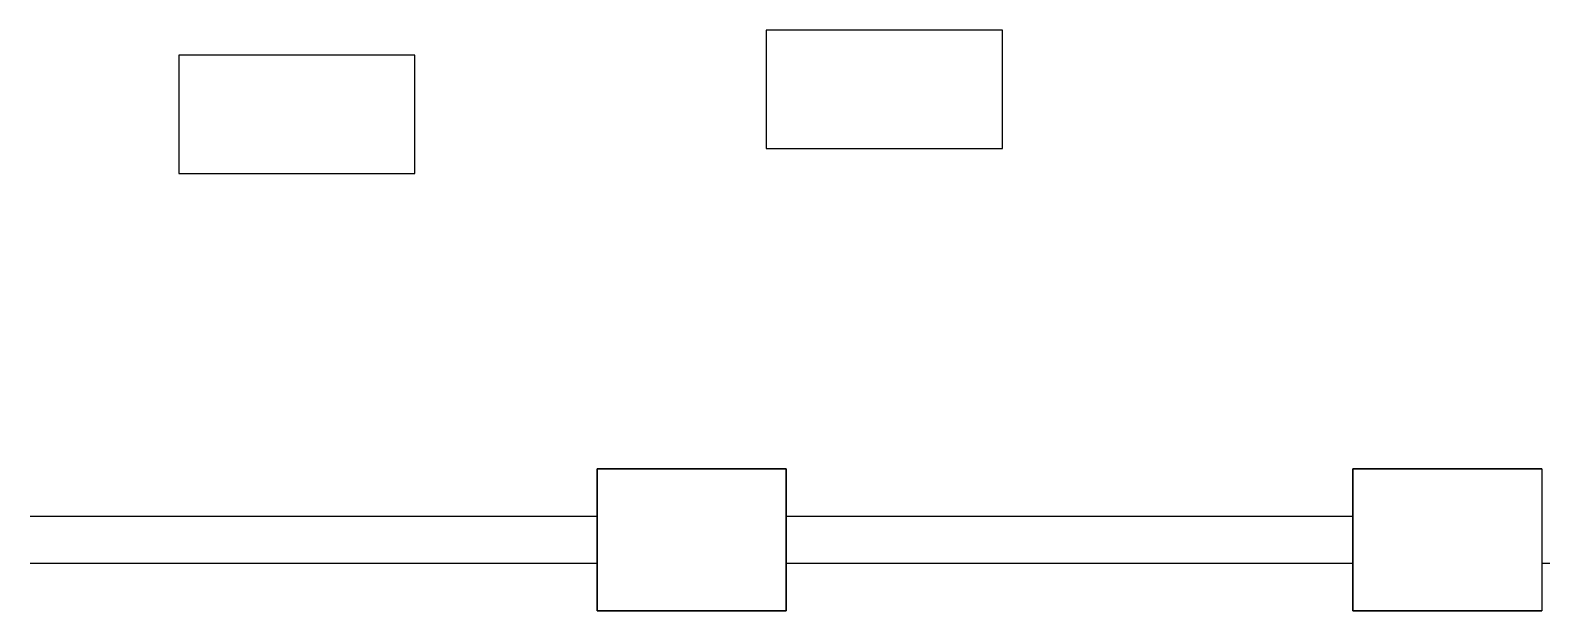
# Model space of a CAD drawing. Extents: x -19 to 297, y 0 to 420.
# Drawn here: x 133.17 to 149.17, y 204.27 to 210.41 of the extents above; entities that cross this region are included whole.
import ezdxf

# ---------------------------------------------------------------- set-up
doc = ezdxf.new("R2010")
doc.units = 0
doc.header["$MEASUREMENT"] = 0
doc.linetypes.add('K5LT_BASIC', pattern=[0])
doc.layers.add('Системный слой', color=7, linetype='Continuous')

# ---------------------------------------------------------------- blocks, each defined once
blk = doc.blocks.new('*U')
at = {"layer": 'Системный слой', "color": 5, "linetype": 'K5LT_BASIC'}
for p, q in [((143.457, 210.41), (140.957, 210.41)), ((140.957, 210.41), (140.957, 209.16)), ((143.457, 209.16), (143.457, 210.41)), ((137.239, 210.145), (134.739, 210.145)), ((134.739, 210.145), (134.739, 208.895)), ((137.239, 208.895), (137.239, 210.145)), ((140.957, 209.16), (143.457, 209.16)), ((134.739, 208.895), (137.239, 208.895)), ((141.167, 205.769), (139.167, 205.769)), ((139.167, 205.769), (139.167, 204.269)), ((141.167, 204.269), (141.167, 205.769)), ((139.167, 204.269), (141.167, 204.269))]:
    blk.add_line(p, q, dxfattribs=at)

msp = doc.modelspace()

# ---------------------------------------------------------------- linework, layer by layer
at = {"layer": 'Системный слой', "color": 5, "linetype": 'K5LT_BASIC'}
for p, q in [((141.167, 205.769), (139.167, 205.769)), ((139.167, 204.269), (139.167, 205.769)), ((139.167, 205.769), (139.167, 204.269)), ((139.167, 205.769), (141.167, 205.769)), ((141.167, 205.769), (141.167, 204.269)), ((141.167, 205.769), (141.167, 204.269)), ((141.167, 205.769), (141.167, 204.269)), ((149.167, 205.769), (147.167, 205.769)), ((147.167, 204.269), (147.167, 205.769)), ((147.167, 205.769), (147.167, 204.269)), ((147.167, 205.769), (149.167, 205.769)), ((149.167, 205.769), (149.167, 204.269)), ((149.167, 205.769), (149.167, 204.269)), ((133.167, 205.269), (139.167, 205.269)), ((141.167, 205.269), (147.167, 205.269)), ((139.167, 204.769), (133.167, 204.769)), ((147.167, 204.769), (141.167, 204.769)), ((155.167, 204.769), (149.167, 204.769)), ((141.167, 204.269), (139.167, 204.269)), ((139.167, 204.269), (141.167, 204.269)), ((140.417, 204.269), (139.667, 204.269)), ((149.167, 204.269), (147.167, 204.269)), ((147.167, 204.269), (149.167, 204.269)), ((148.417, 204.269), (147.667, 204.269))]:
    msp.add_line(p, q, dxfattribs=at)

# ---------------------------------------------------------------- block references
at = {"layer": 'Системный слой'}
msp.add_blockref('*U', (0, 0), dxfattribs=at)
msp.add_blockref('*U', (0, 0), dxfattribs=at)
msp.add_blockref('*U', (0, 0), dxfattribs=at)
msp.add_blockref('*U', (0, 0), dxfattribs=at)
msp.add_blockref('*U', (0, 0), dxfattribs=at)
msp.add_blockref('*U', (0, 0), dxfattribs=at)
msp.add_blockref('*U', (0, 0), dxfattribs=at)
msp.add_blockref('*U', (0, 0), dxfattribs=at)
msp.add_blockref('*U', (0, 0), dxfattribs=at)
msp.add_blockref('*U', (0, 0), dxfattribs=at)
msp.add_blockref('*U', (0, 0), dxfattribs=at)
msp.add_blockref('*U', (0, 0), dxfattribs=at)
msp.add_blockref('*U', (0, 0), dxfattribs=at)
msp.add_blockref('*U', (0, 0), dxfattribs=at)
msp.add_blockref('*U', (0, 0), dxfattribs=at)
msp.add_blockref('*U', (0, 0), dxfattribs=at)
msp.add_blockref('*U', (0, 0), dxfattribs=at)
msp.add_blockref('*U', (0, 0), dxfattribs=at)
msp.add_blockref('*U', (0, 0), dxfattribs=at)
msp.add_blockref('*U', (0, 0), dxfattribs=at)
msp.add_blockref('*U', (0, 0), dxfattribs=at)
msp.add_blockref('*U', (0, 0), dxfattribs=at)
msp.add_blockref('*U', (0, 0), dxfattribs=at)
msp.add_blockref('*U', (0, 0), dxfattribs=at)
msp.add_blockref('*U', (0, 0), dxfattribs=at)
msp.add_blockref('*U', (0, 0), dxfattribs=at)
msp.add_blockref('*U', (0, 0), dxfattribs=at)
msp.add_blockref('*U', (0, 0), dxfattribs=at)
msp.add_blockref('*U', (0, 0), dxfattribs=at)
msp.add_blockref('*U', (0, 0), dxfattribs=at)
msp.add_blockref('*U', (0, 0), dxfattribs=at)
msp.add_blockref('*U', (0, 0), dxfattribs=at)
msp.add_blockref('*U', (0, 0), dxfattribs=at)
msp.add_blockref('*U', (0, 0), dxfattribs=at)
msp.add_blockref('*U', (0, 0), dxfattribs=at)
msp.add_blockref('*U', (0, 0), dxfattribs=at)
msp.add_blockref('*U', (0, 0), dxfattribs=at)
msp.add_blockref('*U', (0, 0), dxfattribs=at)
msp.add_blockref('*U', (0, 0), dxfattribs=at)
msp.add_blockref('*U', (0, 0), dxfattribs=at)
msp.add_blockref('*U', (0, 0), dxfattribs=at)
msp.add_blockref('*U', (0, 0), dxfattribs=at)
msp.add_blockref('*U', (0, 0), dxfattribs=at)
msp.add_blockref('*U', (0, 0), dxfattribs=at)
msp.add_blockref('*U', (0, 0), dxfattribs=at)
msp.add_blockref('*U', (0, 0), dxfattribs=at)
msp.add_blockref('*U', (0, 0), dxfattribs=at)
msp.add_blockref('*U', (0, 0), dxfattribs=at)
msp.add_blockref('*U', (0, 0), dxfattribs=at)
msp.add_blockref('*U', (0, 0), dxfattribs=at)
msp.add_blockref('*U', (0, 0), dxfattribs=at)
msp.add_blockref('*U', (0, 0), dxfattribs=at)
msp.add_blockref('*U', (0, 0), dxfattribs=at)
msp.add_blockref('*U', (0, 0), dxfattribs=at)
msp.add_blockref('*U', (0, 0), dxfattribs=at)
msp.add_blockref('*U', (0, 0), dxfattribs=at)
msp.add_blockref('*U', (0, 0), dxfattribs=at)
msp.add_blockref('*U', (0, 0), dxfattribs=at)
msp.add_blockref('*U', (0, 0), dxfattribs=at)
msp.add_blockref('*U', (0, 0), dxfattribs=at)
msp.add_blockref('*U', (0, 0), dxfattribs=at)
msp.add_blockref('*U', (0, 0), dxfattribs=at)
msp.add_blockref('*U', (0, 0), dxfattribs=at)
msp.add_blockref('*U', (0, 0), dxfattribs=at)
msp.add_blockref('*U', (0, 0), dxfattribs=at)
msp.add_blockref('*U', (0, 0), dxfattribs=at)
msp.add_blockref('*U', (0, 0), dxfattribs=at)
msp.add_blockref('*U', (0, 0), dxfattribs=at)
msp.add_blockref('*U', (0, 0), dxfattribs=at)
msp.add_blockref('*U', (0, 0), dxfattribs=at)
msp.add_blockref('*U', (0, 0), dxfattribs=at)
msp.add_blockref('*U', (0, 0), dxfattribs=at)
msp.add_blockref('*U', (0, 0), dxfattribs=at)
msp.add_blockref('*U', (0, 0), dxfattribs=at)
msp.add_blockref('*U', (0, 0), dxfattribs=at)
msp.add_blockref('*U', (0, 0), dxfattribs=at)
msp.add_blockref('*U', (0, 0), dxfattribs=at)
msp.add_blockref('*U', (0, 0), dxfattribs=at)
msp.add_blockref('*U', (0, 0), dxfattribs=at)
msp.add_blockref('*U', (0, 0), dxfattribs=at)
msp.add_blockref('*U', (0, 0), dxfattribs=at)
msp.add_blockref('*U', (0, 0), dxfattribs=at)
msp.add_blockref('*U', (0, 0), dxfattribs=at)
msp.add_blockref('*U', (0, 0), dxfattribs=at)
msp.add_blockref('*U', (0, 0), dxfattribs=at)
msp.add_blockref('*U', (0, 0), dxfattribs=at)
msp.add_blockref('*U', (0, 0), dxfattribs=at)
msp.add_blockref('*U', (0, 0), dxfattribs=at)
msp.add_blockref('*U', (0, 0), dxfattribs=at)
msp.add_blockref('*U', (0, 0), dxfattribs=at)
msp.add_blockref('*U', (0, 0), dxfattribs=at)
msp.add_blockref('*U', (0, 0), dxfattribs=at)
msp.add_blockref('*U', (0, 0), dxfattribs=at)
msp.add_blockref('*U', (0, 0), dxfattribs=at)
msp.add_blockref('*U', (0, 0), dxfattribs=at)
msp.add_blockref('*U', (0, 0), dxfattribs=at)
msp.add_blockref('*U', (0, 0), dxfattribs=at)
msp.add_blockref('*U', (0, 0), dxfattribs=at)
msp.add_blockref('*U', (0, 0), dxfattribs=at)
msp.add_blockref('*U', (0, 0), dxfattribs=at)
msp.add_blockref('*U', (0, 0), dxfattribs=at)
msp.add_blockref('*U', (0, 0), dxfattribs=at)
msp.add_blockref('*U', (0, 0), dxfattribs=at)
msp.add_blockref('*U', (0, 0), dxfattribs=at)
msp.add_blockref('*U', (0, 0), dxfattribs=at)
msp.add_blockref('*U', (0, 0), dxfattribs=at)
msp.add_blockref('*U', (0, 0), dxfattribs=at)
msp.add_blockref('*U', (0, 0), dxfattribs=at)
msp.add_blockref('*U', (0, 0), dxfattribs=at)
msp.add_blockref('*U', (0, 0), dxfattribs=at)
msp.add_blockref('*U', (0, 0), dxfattribs=at)
msp.add_blockref('*U', (0, 0), dxfattribs=at)
msp.add_blockref('*U', (0, 0), dxfattribs=at)
msp.add_blockref('*U', (0, 0), dxfattribs=at)
msp.add_blockref('*U', (0, 0), dxfattribs=at)
msp.add_blockref('*U', (0, 0), dxfattribs=at)
msp.add_blockref('*U', (0, 0), dxfattribs=at)
msp.add_blockref('*U', (0, 0), dxfattribs=at)
msp.add_blockref('*U', (0, 0), dxfattribs=at)
msp.add_blockref('*U', (0, 0), dxfattribs=at)
msp.add_blockref('*U', (0, 0), dxfattribs=at)
msp.add_blockref('*U', (0, 0), dxfattribs=at)
msp.add_blockref('*U', (0, 0), dxfattribs=at)
msp.add_blockref('*U', (0, 0), dxfattribs=at)
msp.add_blockref('*U', (0, 0), dxfattribs=at)
msp.add_blockref('*U', (0, 0), dxfattribs=at)
msp.add_blockref('*U', (0, 0), dxfattribs=at)
msp.add_blockref('*U', (0, 0), dxfattribs=at)
msp.add_blockref('*U', (0, 0), dxfattribs=at)
msp.add_blockref('*U', (0, 0), dxfattribs=at)
msp.add_blockref('*U', (0, 0), dxfattribs=at)
msp.add_blockref('*U', (0, 0), dxfattribs=at)
msp.add_blockref('*U', (0, 0), dxfattribs=at)
msp.add_blockref('*U', (0, 0), dxfattribs=at)
msp.add_blockref('*U', (0, 0), dxfattribs=at)
msp.add_blockref('*U', (0, 0), dxfattribs=at)
msp.add_blockref('*U', (0, 0), dxfattribs=at)
msp.add_blockref('*U', (0, 0), dxfattribs=at)
msp.add_blockref('*U', (0, 0), dxfattribs=at)
msp.add_blockref('*U', (0, 0), dxfattribs=at)
msp.add_blockref('*U', (0, 0), dxfattribs=at)
msp.add_blockref('*U', (0, 0), dxfattribs=at)
msp.add_blockref('*U', (0, 0), dxfattribs=at)
msp.add_blockref('*U', (0, 0), dxfattribs=at)
msp.add_blockref('*U', (0, 0), dxfattribs=at)
msp.add_blockref('*U', (0, 0), dxfattribs=at)
msp.add_blockref('*U', (0, 0), dxfattribs=at)
msp.add_blockref('*U', (0, 0), dxfattribs=at)
msp.add_blockref('*U', (0, 0), dxfattribs=at)
msp.add_blockref('*U', (0, 0), dxfattribs=at)
msp.add_blockref('*U', (0, 0), dxfattribs=at)
msp.add_blockref('*U', (0, 0), dxfattribs=at)
msp.add_blockref('*U', (0, 0), dxfattribs=at)
msp.add_blockref('*U', (0, 0), dxfattribs=at)
msp.add_blockref('*U', (0, 0), dxfattribs=at)
msp.add_blockref('*U', (0, 0), dxfattribs=at)
msp.add_blockref('*U', (0, 0), dxfattribs=at)
msp.add_blockref('*U', (0, 0), dxfattribs=at)
msp.add_blockref('*U', (0, 0), dxfattribs=at)
msp.add_blockref('*U', (0, 0), dxfattribs=at)
msp.add_blockref('*U', (0, 0), dxfattribs=at)
msp.add_blockref('*U', (0, 0), dxfattribs=at)
msp.add_blockref('*U', (0, 0), dxfattribs=at)
msp.add_blockref('*U', (0, 0), dxfattribs=at)
msp.add_blockref('*U', (0, 0), dxfattribs=at)
msp.add_blockref('*U', (0, 0), dxfattribs=at)
msp.add_blockref('*U', (0, 0), dxfattribs=at)
msp.add_blockref('*U', (0, 0), dxfattribs=at)
msp.add_blockref('*U', (0, 0), dxfattribs=at)
msp.add_blockref('*U', (0, 0), dxfattribs=at)
msp.add_blockref('*U', (0, 0), dxfattribs=at)
msp.add_blockref('*U', (0, 0), dxfattribs=at)
msp.add_blockref('*U', (0, 0), dxfattribs=at)
msp.add_blockref('*U', (0, 0), dxfattribs=at)
msp.add_blockref('*U', (0, 0), dxfattribs=at)
msp.add_blockref('*U', (0, 0), dxfattribs=at)
msp.add_blockref('*U', (0, 0), dxfattribs=at)
msp.add_blockref('*U', (0, 0), dxfattribs=at)
msp.add_blockref('*U', (0, 0), dxfattribs=at)
msp.add_blockref('*U', (0, 0), dxfattribs=at)
msp.add_blockref('*U', (0, 0), dxfattribs=at)
msp.add_blockref('*U', (0, 0), dxfattribs=at)
msp.add_blockref('*U', (0, 0), dxfattribs=at)
msp.add_blockref('*U', (0, 0), dxfattribs=at)
msp.add_blockref('*U', (0, 0), dxfattribs=at)
msp.add_blockref('*U', (0, 0), dxfattribs=at)
msp.add_blockref('*U', (0, 0), dxfattribs=at)
msp.add_blockref('*U', (0, 0), dxfattribs=at)
msp.add_blockref('*U', (0, 0), dxfattribs=at)
msp.add_blockref('*U', (0, 0), dxfattribs=at)
msp.add_blockref('*U', (0, 0), dxfattribs=at)
msp.add_blockref('*U', (0, 0), dxfattribs=at)
msp.add_blockref('*U', (0, 0), dxfattribs=at)
msp.add_blockref('*U', (0, 0), dxfattribs=at)
msp.add_blockref('*U', (0, 0), dxfattribs=at)
msp.add_blockref('*U', (0, 0), dxfattribs=at)
msp.add_blockref('*U', (0, 0), dxfattribs=at)
msp.add_blockref('*U', (0, 0), dxfattribs=at)
msp.add_blockref('*U', (0, 0), dxfattribs=at)
msp.add_blockref('*U', (0, 0), dxfattribs=at)
msp.add_blockref('*U', (0, 0), dxfattribs=at)
msp.add_blockref('*U', (0, 0), dxfattribs=at)
msp.add_blockref('*U', (0, 0), dxfattribs=at)
msp.add_blockref('*U', (0, 0), dxfattribs=at)
msp.add_blockref('*U', (0, 0), dxfattribs=at)
msp.add_blockref('*U', (0, 0), dxfattribs=at)
msp.add_blockref('*U', (0, 0), dxfattribs=at)
msp.add_blockref('*U', (0, 0), dxfattribs=at)
msp.add_blockref('*U', (0, 0), dxfattribs=at)
msp.add_blockref('*U', (0, 0), dxfattribs=at)
msp.add_blockref('*U', (0, 0), dxfattribs=at)
msp.add_blockref('*U', (0, 0), dxfattribs=at)
msp.add_blockref('*U', (0, 0), dxfattribs=at)
msp.add_blockref('*U', (0, 0), dxfattribs=at)
msp.add_blockref('*U', (0, 0), dxfattribs=at)
msp.add_blockref('*U', (0, 0), dxfattribs=at)
msp.add_blockref('*U', (0, 0), dxfattribs=at)
msp.add_blockref('*U', (0, 0), dxfattribs=at)
msp.add_blockref('*U', (0, 0), dxfattribs=at)
msp.add_blockref('*U', (0, 0), dxfattribs=at)
msp.add_blockref('*U', (0, 0), dxfattribs=at)
msp.add_blockref('*U', (0, 0), dxfattribs=at)
msp.add_blockref('*U', (0, 0), dxfattribs=at)
msp.add_blockref('*U', (0, 0), dxfattribs=at)
msp.add_blockref('*U', (0, 0), dxfattribs=at)
msp.add_blockref('*U', (0, 0), dxfattribs=at)
msp.add_blockref('*U', (0, 0), dxfattribs=at)
msp.add_blockref('*U', (0, 0), dxfattribs=at)
msp.add_blockref('*U', (0, 0), dxfattribs=at)
msp.add_blockref('*U', (0, 0), dxfattribs=at)
msp.add_blockref('*U', (0, 0), dxfattribs=at)
msp.add_blockref('*U', (0, 0), dxfattribs=at)
msp.add_blockref('*U', (0, 0), dxfattribs=at)
msp.add_blockref('*U', (0, 0), dxfattribs=at)
msp.add_blockref('*U', (0, 0), dxfattribs=at)
msp.add_blockref('*U', (0, 0), dxfattribs=at)
msp.add_blockref('*U', (0, 0), dxfattribs=at)
msp.add_blockref('*U', (0, 0), dxfattribs=at)
msp.add_blockref('*U', (0, 0), dxfattribs=at)
msp.add_blockref('*U', (0, 0), dxfattribs=at)
msp.add_blockref('*U', (0, 0), dxfattribs=at)
msp.add_blockref('*U', (0, 0), dxfattribs=at)
msp.add_blockref('*U', (0, 0), dxfattribs=at)
msp.add_blockref('*U', (0, 0), dxfattribs=at)
msp.add_blockref('*U', (0, 0), dxfattribs=at)
msp.add_blockref('*U', (0, 0), dxfattribs=at)
msp.add_blockref('*U', (0, 0), dxfattribs=at)
msp.add_blockref('*U', (0, 0), dxfattribs=at)
msp.add_blockref('*U', (0, 0), dxfattribs=at)
msp.add_blockref('*U', (0, 0), dxfattribs=at)
msp.add_blockref('*U', (0, 0), dxfattribs=at)
msp.add_blockref('*U', (0, 0), dxfattribs=at)
msp.add_blockref('*U', (0, 0), dxfattribs=at)
msp.add_blockref('*U', (0, 0), dxfattribs=at)
msp.add_blockref('*U', (0, 0), dxfattribs=at)
msp.add_blockref('*U', (0, 0), dxfattribs=at)
msp.add_blockref('*U', (0, 0), dxfattribs=at)
msp.add_blockref('*U', (0, 0), dxfattribs=at)
msp.add_blockref('*U', (0, 0), dxfattribs=at)
msp.add_blockref('*U', (0, 0), dxfattribs=at)
msp.add_blockref('*U', (0, 0), dxfattribs=at)
msp.add_blockref('*U', (0, 0), dxfattribs=at)
msp.add_blockref('*U', (0, 0), dxfattribs=at)
msp.add_blockref('*U', (0, 0), dxfattribs=at)
msp.add_blockref('*U', (0, 0), dxfattribs=at)
msp.add_blockref('*U', (0, 0), dxfattribs=at)
msp.add_blockref('*U', (0, 0), dxfattribs=at)
msp.add_blockref('*U', (0, 0), dxfattribs=at)
msp.add_blockref('*U', (0, 0), dxfattribs=at)
msp.add_blockref('*U', (0, 0), dxfattribs=at)
msp.add_blockref('*U', (0, 0), dxfattribs=at)
msp.add_blockref('*U', (0, 0), dxfattribs=at)
msp.add_blockref('*U', (0, 0), dxfattribs=at)
msp.add_blockref('*U', (0, 0), dxfattribs=at)
msp.add_blockref('*U', (0, 0), dxfattribs=at)
msp.add_blockref('*U', (0, 0), dxfattribs=at)
msp.add_blockref('*U', (0, 0), dxfattribs=at)
msp.add_blockref('*U', (0, 0), dxfattribs=at)
msp.add_blockref('*U', (0, 0), dxfattribs=at)
msp.add_blockref('*U', (0, 0), dxfattribs=at)
msp.add_blockref('*U', (0, 0), dxfattribs=at)
msp.add_blockref('*U', (0, 0), dxfattribs=at)
msp.add_blockref('*U', (0, 0), dxfattribs=at)
msp.add_blockref('*U', (0, 0), dxfattribs=at)
msp.add_blockref('*U', (0, 0), dxfattribs=at)
msp.add_blockref('*U', (0, 0), dxfattribs=at)
msp.add_blockref('*U', (0, 0), dxfattribs=at)
msp.add_blockref('*U', (0, 0), dxfattribs=at)
msp.add_blockref('*U', (0, 0), dxfattribs=at)
msp.add_blockref('*U', (0, 0), dxfattribs=at)
msp.add_blockref('*U', (0, 0), dxfattribs=at)
msp.add_blockref('*U', (0, 0), dxfattribs=at)
msp.add_blockref('*U', (0, 0), dxfattribs=at)
msp.add_blockref('*U', (0, 0), dxfattribs=at)
msp.add_blockref('*U', (0, 0), dxfattribs=at)
msp.add_blockref('*U', (0, 0), dxfattribs=at)
msp.add_blockref('*U', (0, 0), dxfattribs=at)
msp.add_blockref('*U', (0, 0), dxfattribs=at)
msp.add_blockref('*U', (0, 0), dxfattribs=at)
msp.add_blockref('*U', (0, 0), dxfattribs=at)
msp.add_blockref('*U', (0, 0), dxfattribs=at)
msp.add_blockref('*U', (0, 0), dxfattribs=at)
msp.add_blockref('*U', (0, 0), dxfattribs=at)
msp.add_blockref('*U', (0, 0), dxfattribs=at)
msp.add_blockref('*U', (0, 0), dxfattribs=at)
msp.add_blockref('*U', (0, 0), dxfattribs=at)
msp.add_blockref('*U', (0, 0), dxfattribs=at)
msp.add_blockref('*U', (0, 0), dxfattribs=at)
msp.add_blockref('*U', (0, 0), dxfattribs=at)
msp.add_blockref('*U', (0, 0), dxfattribs=at)
msp.add_blockref('*U', (0, 0), dxfattribs=at)
msp.add_blockref('*U', (0, 0), dxfattribs=at)
msp.add_blockref('*U', (0, 0), dxfattribs=at)
msp.add_blockref('*U', (0, 0), dxfattribs=at)
msp.add_blockref('*U', (0, 0), dxfattribs=at)
msp.add_blockref('*U', (0, 0), dxfattribs=at)
msp.add_blockref('*U', (0, 0), dxfattribs=at)
msp.add_blockref('*U', (0, 0), dxfattribs=at)
msp.add_blockref('*U', (0, 0), dxfattribs=at)
msp.add_blockref('*U', (0, 0), dxfattribs=at)
msp.add_blockref('*U', (0, 0), dxfattribs=at)
msp.add_blockref('*U', (0, 0), dxfattribs=at)
msp.add_blockref('*U', (0, 0), dxfattribs=at)
msp.add_blockref('*U', (0, 0), dxfattribs=at)
msp.add_blockref('*U', (0, 0), dxfattribs=at)
msp.add_blockref('*U', (0, 0), dxfattribs=at)
msp.add_blockref('*U', (0, 0), dxfattribs=at)
msp.add_blockref('*U', (0, 0), dxfattribs=at)
msp.add_blockref('*U', (0, 0), dxfattribs=at)
msp.add_blockref('*U', (0, 0), dxfattribs=at)
msp.add_blockref('*U', (0, 0), dxfattribs=at)
msp.add_blockref('*U', (0, 0), dxfattribs=at)
msp.add_blockref('*U', (0, 0), dxfattribs=at)
msp.add_blockref('*U', (0, 0), dxfattribs=at)
msp.add_blockref('*U', (0, 0), dxfattribs=at)
msp.add_blockref('*U', (0, 0), dxfattribs=at)
msp.add_blockref('*U', (0, 0), dxfattribs=at)
msp.add_blockref('*U', (0, 0), dxfattribs=at)
msp.add_blockref('*U', (0, 0), dxfattribs=at)
msp.add_blockref('*U', (0, 0), dxfattribs=at)
msp.add_blockref('*U', (0, 0), dxfattribs=at)
msp.add_blockref('*U', (0, 0), dxfattribs=at)
msp.add_blockref('*U', (0, 0), dxfattribs=at)
msp.add_blockref('*U', (0, 0), dxfattribs=at)
msp.add_blockref('*U', (0, 0), dxfattribs=at)
msp.add_blockref('*U', (0, 0), dxfattribs=at)
msp.add_blockref('*U', (0, 0), dxfattribs=at)
msp.add_blockref('*U', (0, 0), dxfattribs=at)
msp.add_blockref('*U', (0, 0), dxfattribs=at)
msp.add_blockref('*U', (0, 0), dxfattribs=at)
msp.add_blockref('*U', (0, 0), dxfattribs=at)
msp.add_blockref('*U', (0, 0), dxfattribs=at)
msp.add_blockref('*U', (0, 0), dxfattribs=at)
msp.add_blockref('*U', (0, 0), dxfattribs=at)
msp.add_blockref('*U', (0, 0), dxfattribs=at)
msp.add_blockref('*U', (0, 0), dxfattribs=at)
msp.add_blockref('*U', (0, 0), dxfattribs=at)
msp.add_blockref('*U', (0, 0), dxfattribs=at)
msp.add_blockref('*U', (0, 0), dxfattribs=at)
msp.add_blockref('*U', (0, 0), dxfattribs=at)
msp.add_blockref('*U', (0, 0), dxfattribs=at)
msp.add_blockref('*U', (0, 0), dxfattribs=at)
msp.add_blockref('*U', (0, 0), dxfattribs=at)
msp.add_blockref('*U', (0, 0), dxfattribs=at)
msp.add_blockref('*U', (0, 0), dxfattribs=at)
msp.add_blockref('*U', (0, 0), dxfattribs=at)
msp.add_blockref('*U', (0, 0), dxfattribs=at)
msp.add_blockref('*U', (0, 0), dxfattribs=at)
msp.add_blockref('*U', (0, 0), dxfattribs=at)
msp.add_blockref('*U', (0, 0), dxfattribs=at)
msp.add_blockref('*U', (0, 0), dxfattribs=at)
msp.add_blockref('*U', (0, 0), dxfattribs=at)
msp.add_blockref('*U', (0, 0), dxfattribs=at)
msp.add_blockref('*U', (0, 0), dxfattribs=at)
msp.add_blockref('*U', (0, 0), dxfattribs=at)
msp.add_blockref('*U', (0, 0), dxfattribs=at)
msp.add_blockref('*U', (0, 0), dxfattribs=at)
msp.add_blockref('*U', (0, 0), dxfattribs=at)
msp.add_blockref('*U', (0, 0), dxfattribs=at)
msp.add_blockref('*U', (0, 0), dxfattribs=at)
msp.add_blockref('*U', (0, 0), dxfattribs=at)
msp.add_blockref('*U', (0, 0), dxfattribs=at)
msp.add_blockref('*U', (0, 0), dxfattribs=at)
msp.add_blockref('*U', (0, 0), dxfattribs=at)
msp.add_blockref('*U', (0, 0), dxfattribs=at)
msp.add_blockref('*U', (0, 0), dxfattribs=at)
msp.add_blockref('*U', (0, 0), dxfattribs=at)
msp.add_blockref('*U', (0, 0), dxfattribs=at)
msp.add_blockref('*U', (0, 0), dxfattribs=at)
msp.add_blockref('*U', (0, 0), dxfattribs=at)
msp.add_blockref('*U', (0, 0), dxfattribs=at)
msp.add_blockref('*U', (0, 0), dxfattribs=at)
msp.add_blockref('*U', (0, 0), dxfattribs=at)
msp.add_blockref('*U', (0, 0), dxfattribs=at)
msp.add_blockref('*U', (0, 0), dxfattribs=at)
msp.add_blockref('*U', (0, 0), dxfattribs=at)
msp.add_blockref('*U', (0, 0), dxfattribs=at)
msp.add_blockref('*U', (0, 0), dxfattribs=at)
msp.add_blockref('*U', (0, 0), dxfattribs=at)
msp.add_blockref('*U', (0, 0), dxfattribs=at)
msp.add_blockref('*U', (0, 0), dxfattribs=at)
msp.add_blockref('*U', (0, 0), dxfattribs=at)
msp.add_blockref('*U', (0, 0), dxfattribs=at)
msp.add_blockref('*U', (0, 0), dxfattribs=at)
msp.add_blockref('*U', (0, 0), dxfattribs=at)
msp.add_blockref('*U', (0, 0), dxfattribs=at)
msp.add_blockref('*U', (0, 0), dxfattribs=at)
msp.add_blockref('*U', (0, 0), dxfattribs=at)
msp.add_blockref('*U', (0, 0), dxfattribs=at)
msp.add_blockref('*U', (0, 0), dxfattribs=at)
msp.add_blockref('*U', (0, 0), dxfattribs=at)
msp.add_blockref('*U', (0, 0), dxfattribs=at)
msp.add_blockref('*U', (0, 0), dxfattribs=at)
msp.add_blockref('*U', (0, 0), dxfattribs=at)
msp.add_blockref('*U', (0, 0), dxfattribs=at)
msp.add_blockref('*U', (0, 0), dxfattribs=at)
msp.add_blockref('*U', (0, 0), dxfattribs=at)
msp.add_blockref('*U', (0, 0), dxfattribs=at)
msp.add_blockref('*U', (0, 0), dxfattribs=at)
msp.add_blockref('*U', (0, 0), dxfattribs=at)
msp.add_blockref('*U', (0, 0), dxfattribs=at)
msp.add_blockref('*U', (0, 0), dxfattribs=at)
msp.add_blockref('*U', (0, 0), dxfattribs=at)
msp.add_blockref('*U', (0, 0), dxfattribs=at)
msp.add_blockref('*U', (0, 0), dxfattribs=at)
msp.add_blockref('*U', (0, 0), dxfattribs=at)
msp.add_blockref('*U', (0, 0), dxfattribs=at)
msp.add_blockref('*U', (0, 0), dxfattribs=at)
msp.add_blockref('*U', (0, 0), dxfattribs=at)
msp.add_blockref('*U', (0, 0), dxfattribs=at)
msp.add_blockref('*U', (0, 0), dxfattribs=at)
msp.add_blockref('*U', (0, 0), dxfattribs=at)
msp.add_blockref('*U', (0, 0), dxfattribs=at)
msp.add_blockref('*U', (0, 0), dxfattribs=at)
msp.add_blockref('*U', (0, 0), dxfattribs=at)
msp.add_blockref('*U', (0, 0), dxfattribs=at)
msp.add_blockref('*U', (0, 0), dxfattribs=at)
msp.add_blockref('*U', (0, 0), dxfattribs=at)
msp.add_blockref('*U', (0, 0), dxfattribs=at)
msp.add_blockref('*U', (0, 0), dxfattribs=at)
msp.add_blockref('*U', (0, 0), dxfattribs=at)
msp.add_blockref('*U', (0, 0), dxfattribs=at)
msp.add_blockref('*U', (0, 0), dxfattribs=at)
msp.add_blockref('*U', (0, 0), dxfattribs=at)
msp.add_blockref('*U', (0, 0), dxfattribs=at)
msp.add_blockref('*U', (0, 0), dxfattribs=at)
msp.add_blockref('*U', (0, 0), dxfattribs=at)
msp.add_blockref('*U', (0, 0), dxfattribs=at)
msp.add_blockref('*U', (0, 0), dxfattribs=at)
msp.add_blockref('*U', (0, 0), dxfattribs=at)

doc.saveas('drawing.dxf')
